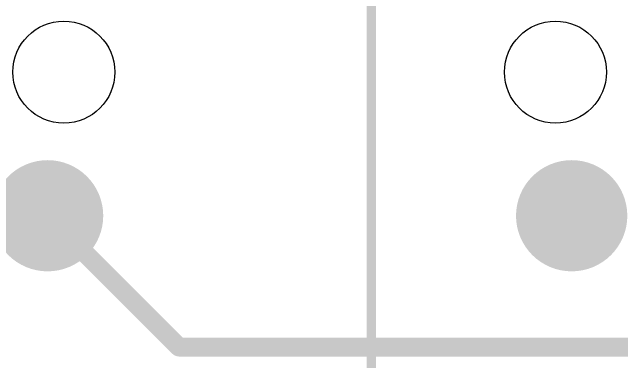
# Model space of a CAD drawing. Extents: x 0 to 108, y -11 to 121.
# Drawn here: x 60.87 to 74.01, y 98.11 to 105.65 of the extents above; entities that cross this region are included whole.
import ezdxf

# ---------------------------------------------------------------- set-up
doc = ezdxf.new("R2010")
doc.units = 0
for name, color, linetype in [('1', 12, 'CONTINUOUS'), ('17', 110, 'CONTINUOUS'), ('20', 53, 'CONTINUOUS'), ('21', 41, 'CONTINUOUS')]:
    doc.layers.add(name, color=color, linetype=linetype)

# ---------------------------------------------------------------- blocks, each defined once
blk = doc.blocks.new('ROUNDP')
at = {"const_width": 0.5}
blk.add_lwpolyline([(0, -0.25, 1), (0, 0.25, 1), (0, -0.25)], format="xyb", dxfattribs=at)

msp = doc.modelspace()

# ---------------------------------------------------------------- linework, layer by layer
at = {"layer": '1', "const_width": 0.4064}
for points in [[(61.63, 101.26), (64.465, 98.425)], [(76.835, 98.425), (64.465, 98.425)]]:
    msp.add_lwpolyline(points, dxfattribs=at)
at = {"layer": '1', "const_width": 0.2032}
for points in [[(61.7018, 101.3318, 1), (61.5582, 101.1882)], [(64.465, 98.5266, 1), (64.465, 98.3234)], [(64.3932, 98.3532, 1), (64.5368, 98.4968)]]:
    msp.add_lwpolyline(points, format="xyb", dxfattribs=at)
at = {"layer": '20'}
for centre in [(61.98, 104.36), (72.58, 104.36)]:
    msp.add_circle(centre, 1.1, dxfattribs=at)
at = {"layer": '21', "const_width": 0.2032}
msp.add_lwpolyline([(68.61, 111.665), (68.61, 87.76)], dxfattribs=at)

# ---------------------------------------------------------------- block references
at = {"layer": '17', "xscale": 2.4, "yscale": 2.4, "rotation": 270}
for p in [(61.63, 101.26), (72.93, 101.26)]:
    msp.add_blockref('ROUNDP', p, dxfattribs=at)

doc.saveas('drawing.dxf')
